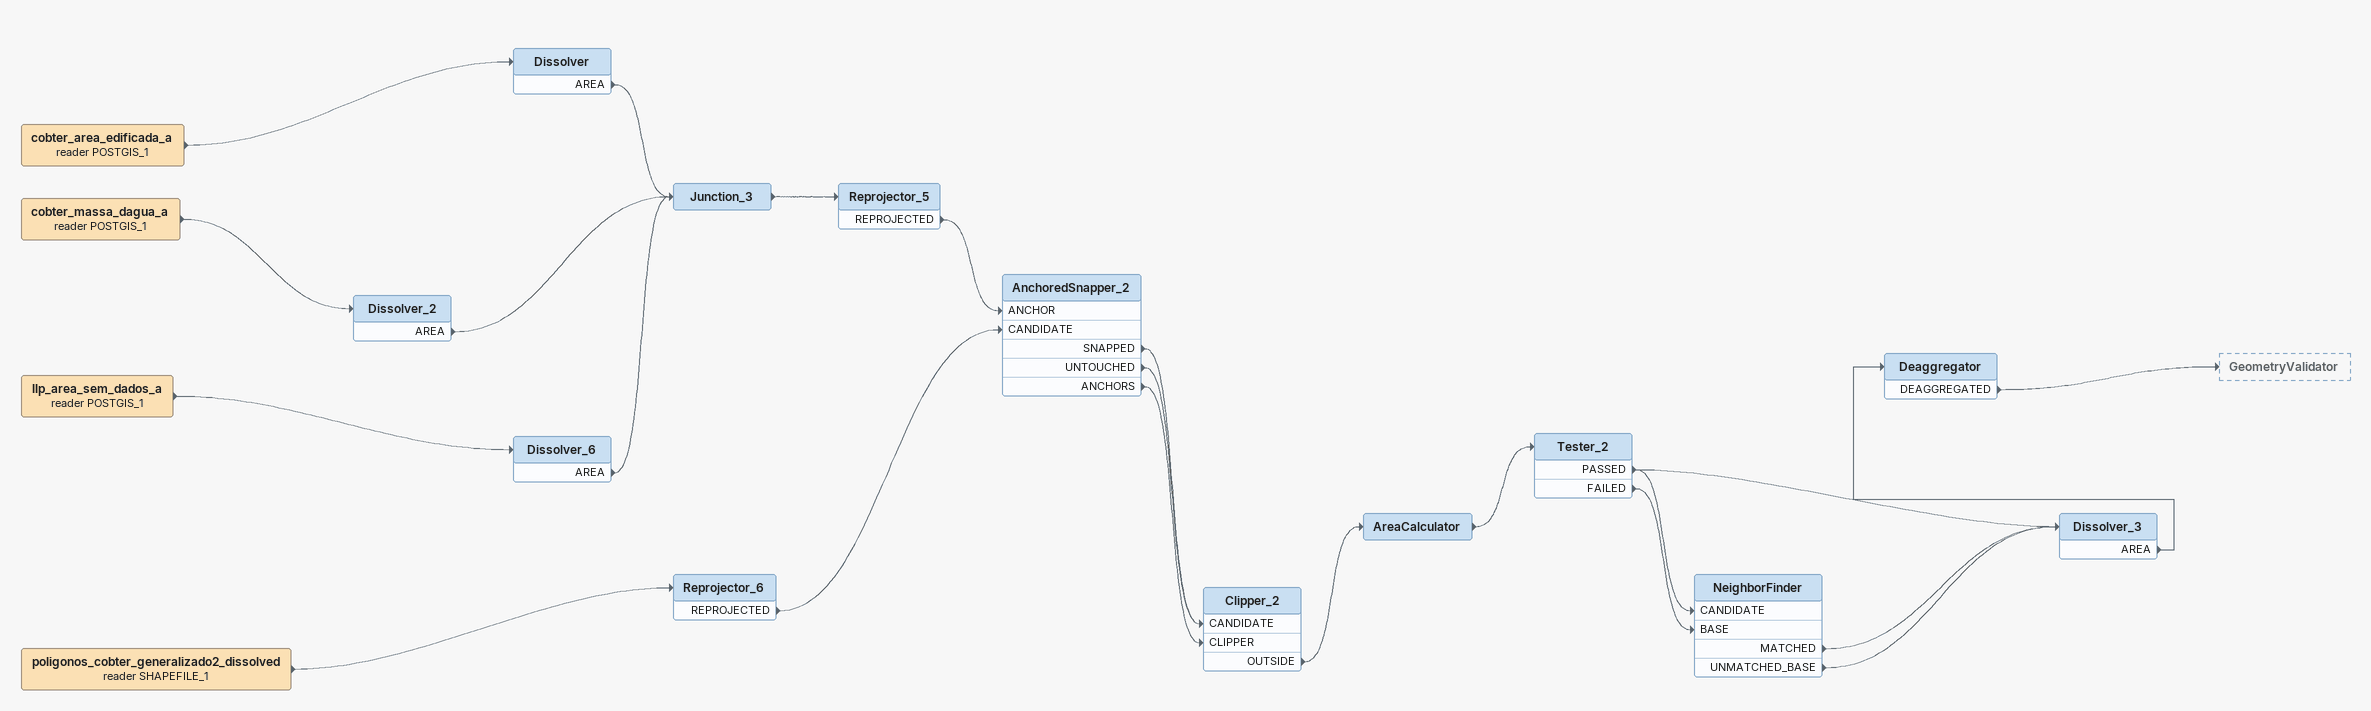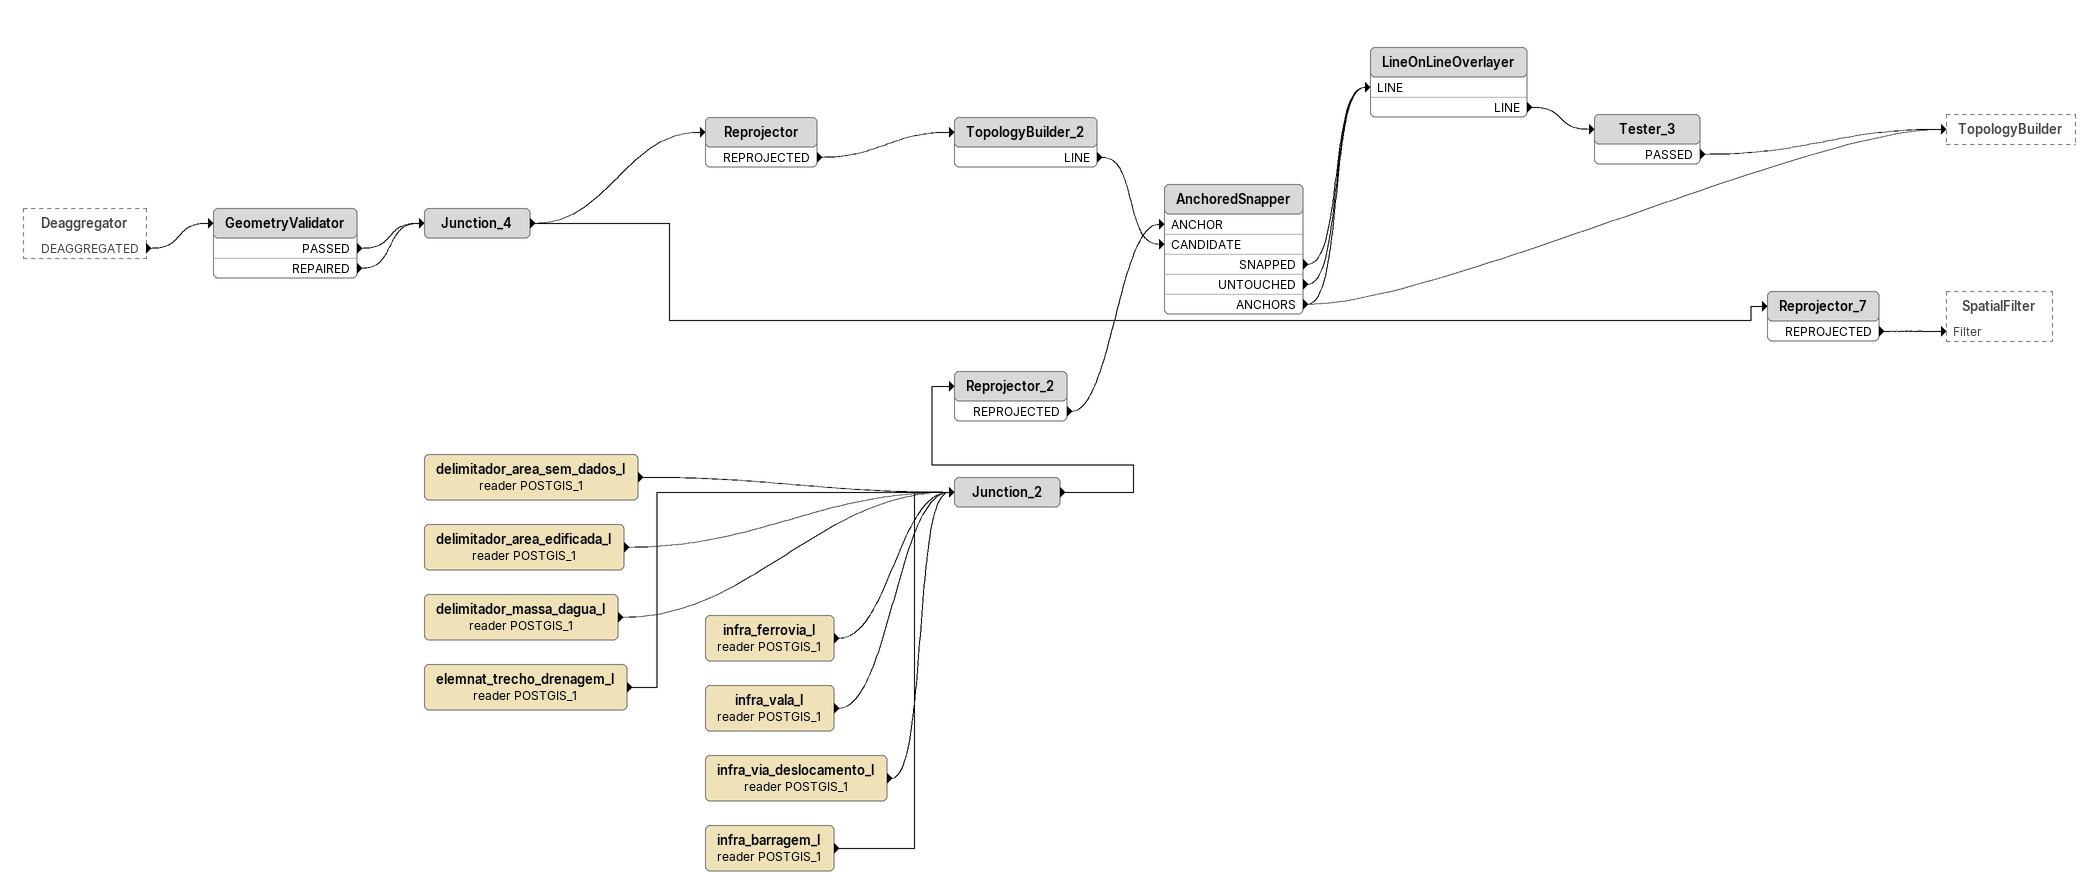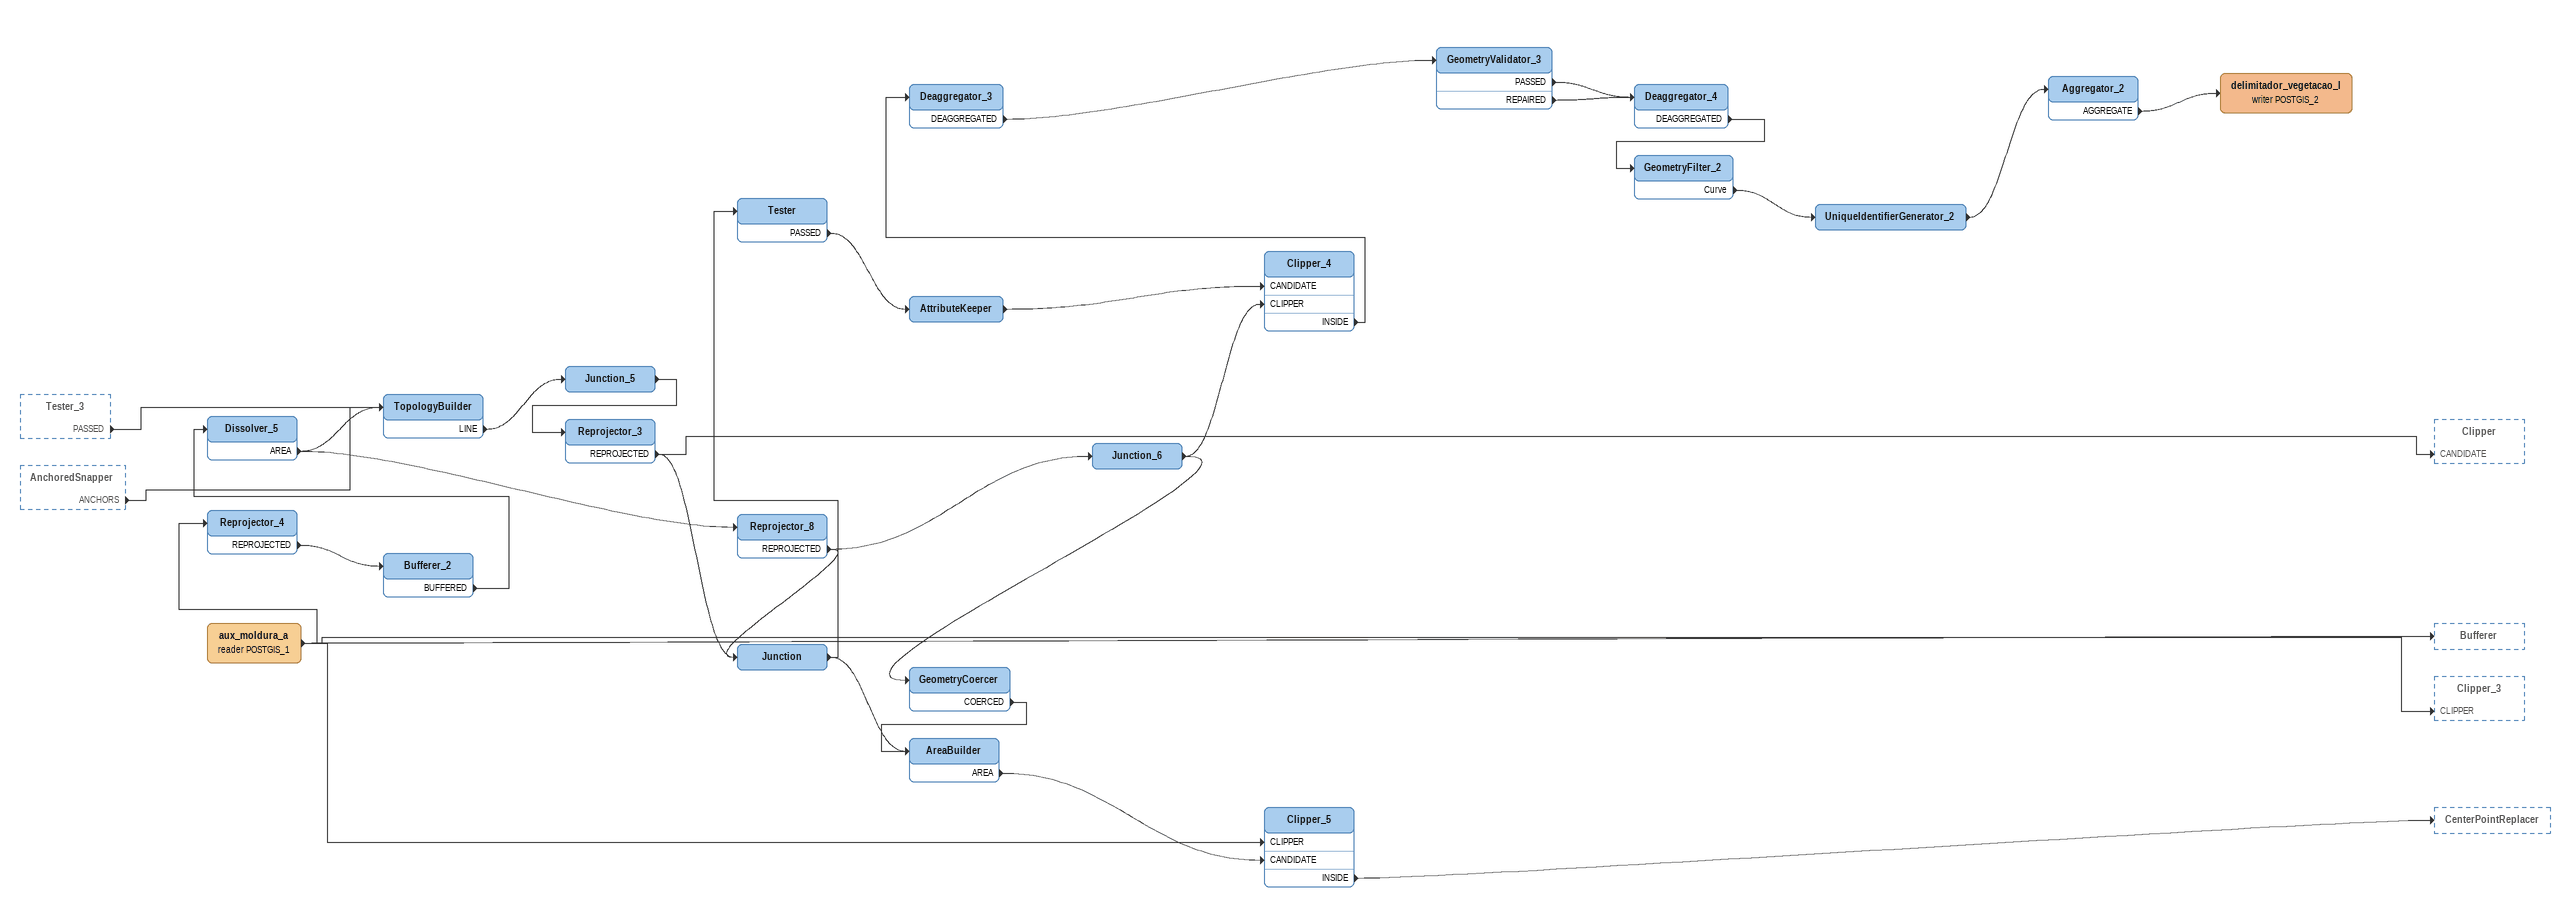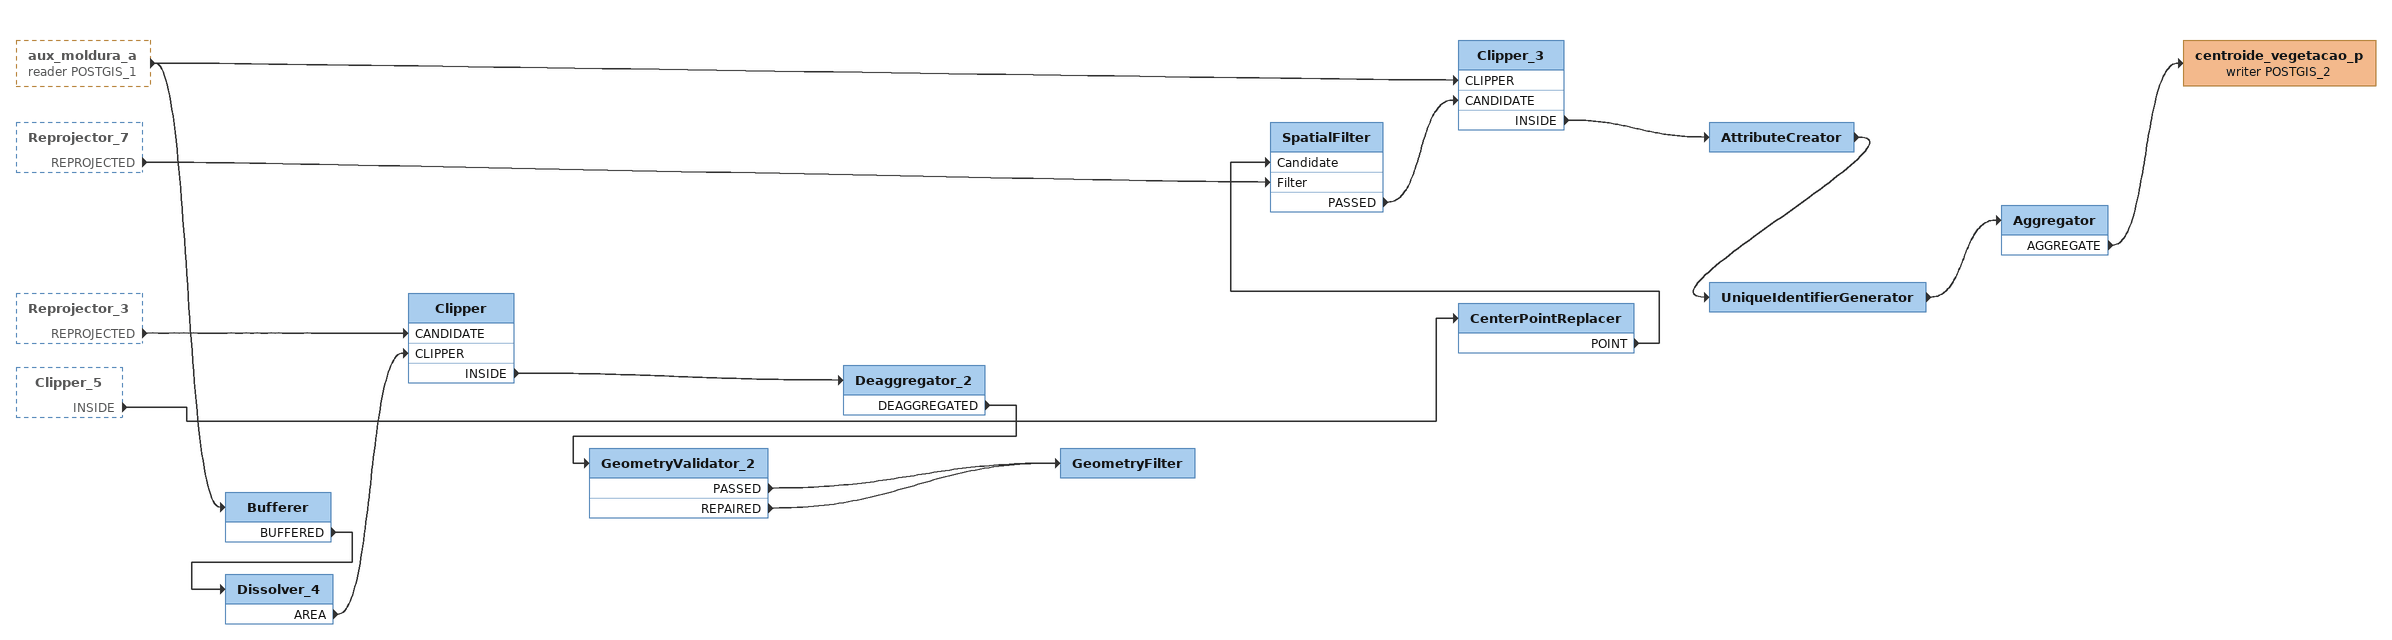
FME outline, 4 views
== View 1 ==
llp_area_sem_dados_a (reader POSTGIS_1)
    -> Dissolver_6
Dissolver_6
    AREA -> Junction_3
cobter_massa_dagua_a (reader POSTGIS_1)
    -> Dissolver_2
Dissolver_2
    AREA -> Junction_3
cobter_area_edificada_a (reader POSTGIS_1)
    -> Dissolver
Dissolver
    AREA -> Junction_3
Junction_3
    -> Reprojector_5
Reprojector_5
    REPROJECTED -> AnchoredSnapper_2 [ANCHOR]
poligonos_cobter_generalizado2_dissolved (reader SHAPEFILE_1)
    -> Reprojector_6
Reprojector_6
    REPROJECTED -> AnchoredSnapper_2 [CANDIDATE]
AnchoredSnapper_2
    SNAPPED -> Clipper_2 [CANDIDATE]
    UNTOUCHED -> Clipper_2 [CANDIDATE]
    ANCHORS -> Clipper_2 [CLIPPER]
Clipper_2
    OUTSIDE -> AreaCalculator
AreaCalculator
    -> Tester_2
Tester_2
    PASSED -> NeighborFinder [CANDIDATE]
    PASSED -> Dissolver_3
    FAILED -> NeighborFinder [BASE]
NeighborFinder
    MATCHED -> Dissolver_3
    UNMATCHED_BASE -> Dissolver_3
Dissolver_3
    AREA -> Deaggregator
Deaggregator
    DEAGGREGATED -> GeometryValidator

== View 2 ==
Deaggregator [outside]
    DEAGGREGATED -> GeometryValidator
GeometryValidator
    PASSED -> Junction_4
    REPAIRED -> Junction_4
Junction_4
    -> Reprojector
    -> Reprojector_7
Reprojector
    REPROJECTED -> TopologyBuilder_2
TopologyBuilder_2
    LINE -> AnchoredSnapper [CANDIDATE]
Reprojector_7
    REPROJECTED -> SpatialFilter [Filter]
delimitador_area_sem_dados_l (reader POSTGIS_1)
    -> Junction_2
delimitador_area_edificada_l (reader POSTGIS_1)
    -> Junction_2
delimitador_massa_dagua_l (reader POSTGIS_1)
    -> Junction_2
elemnat_trecho_drenagem_l (reader POSTGIS_1)
    -> Junction_2
infra_via_deslocamento_l (reader POSTGIS_1)
    -> Junction_2
infra_ferrovia_l (reader POSTGIS_1)
    -> Junction_2
infra_vala_l (reader POSTGIS_1)
    -> Junction_2
infra_barragem_l (reader POSTGIS_1)
    -> Junction_2
Junction_2
    -> Reprojector_2
Reprojector_2
    REPROJECTED -> AnchoredSnapper [ANCHOR]
AnchoredSnapper
    SNAPPED -> LineOnLineOverlayer [LINE]
    UNTOUCHED -> LineOnLineOverlayer [LINE]
    ANCHORS -> TopologyBuilder
    ANCHORS -> LineOnLineOverlayer [LINE]
LineOnLineOverlayer
    LINE -> Tester_3
Tester_3
    PASSED -> TopologyBuilder

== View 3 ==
Tester_3 [outside]
    PASSED -> TopologyBuilder
AnchoredSnapper [outside]
    ANCHORS -> TopologyBuilder
aux_moldura_a (reader POSTGIS_1)
    -> Reprojector_4
    -> Bufferer
    -> Clipper_3 [CLIPPER]
    -> Clipper_5 [CLIPPER]
Reprojector_4
    REPROJECTED -> Bufferer_2
Bufferer_2
    BUFFERED -> Dissolver_5
Dissolver_5
    AREA -> TopologyBuilder
    AREA -> Reprojector_8
TopologyBuilder
    LINE -> Junction_5
Junction_5
    -> Reprojector_3
Reprojector_3
    REPROJECTED -> Clipper [CANDIDATE]
    REPROJECTED -> Junction
Reprojector_8
    REPROJECTED -> Junction_6
    REPROJECTED -> Junction
Junction_6
    -> GeometryCoercer
    -> Clipper_4 [CLIPPER]
GeometryCoercer
    COERCED -> AreaBuilder
Junction
    -> Tester
    -> AreaBuilder
Tester
    PASSED -> AttributeKeeper
AttributeKeeper
    -> Clipper_4 [CANDIDATE]
Clipper_4
    INSIDE -> Deaggregator_3
Deaggregator_3
    DEAGGREGATED -> GeometryValidator_3
GeometryValidator_3
    PASSED -> Deaggregator_4
    REPAIRED -> Deaggregator_4
Deaggregator_4
    DEAGGREGATED -> GeometryFilter_2
GeometryFilter_2
    Curve -> UniqueIdentifierGenerator_2
UniqueIdentifierGenerator_2
    -> Aggregator_2
Aggregator_2
    AGGREGATE -> delimitador_vegetacao_l (writer POSTGIS_2)
delimitador_vegetacao_l (writer POSTGIS_2)
AreaBuilder
    AREA -> Clipper_5 [CANDIDATE]
Clipper_5
    INSIDE -> CenterPointReplacer

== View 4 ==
aux_moldura_a (reader POSTGIS_1) [outside]
    -> Bufferer
    -> Clipper_3 [CLIPPER]
Reprojector_7 [outside]
    REPROJECTED -> SpatialFilter [Filter]
Reprojector_3 [outside]
    REPROJECTED -> Clipper [CANDIDATE]
Clipper_5 [outside]
    INSIDE -> CenterPointReplacer
CenterPointReplacer
    POINT -> SpatialFilter [Candidate]
SpatialFilter
    PASSED -> Clipper_3 [CANDIDATE]
Clipper_3
    INSIDE -> AttributeCreator
AttributeCreator
    -> UniqueIdentifierGenerator
UniqueIdentifierGenerator
    -> Aggregator
Aggregator
    AGGREGATE -> centroide_vegetacao_p (writer POSTGIS_2)
centroide_vegetacao_p (writer POSTGIS_2)
Bufferer
    BUFFERED -> Dissolver_4
Dissolver_4
    AREA -> Clipper [CLIPPER]
Clipper
    INSIDE -> Deaggregator_2
Deaggregator_2
    DEAGGREGATED -> GeometryValidator_2
GeometryValidator_2
    PASSED -> GeometryFilter
    REPAIRED -> GeometryFilter
GeometryFilter
